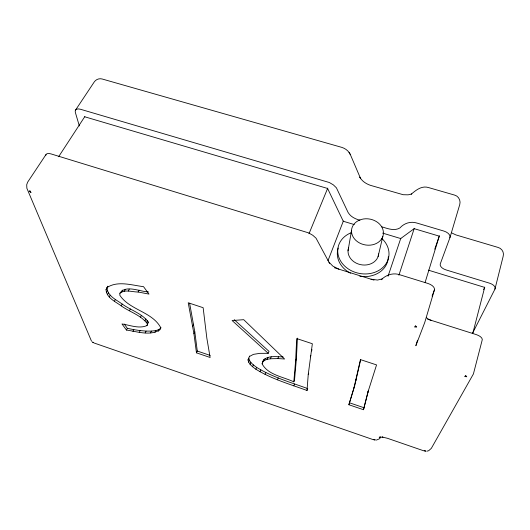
<?xml version="1.0" encoding="UTF-8"?>
<svg xmlns="http://www.w3.org/2000/svg" width="530" height="530" viewBox="0 0 530 530"><rect width="100%" height="100%" fill="white"/><g stroke="black" fill="none" stroke-linecap="round" stroke-linejoin="round"><path stroke-width="0.79" d="M148.413 291.897C140.178 291.811 125.577 284.365 119.899 293.242L119.813 295.236C129.452 309.931 151.659 311.627 160.451 327.142L160.192 329.547C150.58 336.384 137.197 331.535 126.458 330.051L121.986 323.962C130.042 325.168 139.145 329.064 147.002 325.559L148.234 321.995C142.053 313.336 130.592 310.209 122.198 304.061C116.507 299.834 107.451 296.071 107.034 287.909L107.835 286.213M283.099 356.902C276.647 356.869 268.783 355.266 263.516 359.897L262.111 363.858C268.041 375.035 283.305 376.784 293.812 381.845L295.621 360.824L296.707 338.571L312.356 343.731L308.241 374.498L307.016 390.484C289.718 384.157 271.651 379.003 255.891 369.231C252.671 366.839 248.702 364.262 248.02 359.989L249.603 356.034M293.812 381.845L294.534 379.95L296.376 358.85L297.423 338.113M311.68 350.973L311.925 349.422M348.031 250.783L351.516 230.596M147.002 325.559L148.234 321.995M354.033 387.622L360.46 359.605L376.552 364.912L367.833 392.399L363.487 409.716L348.879 404.741L354.702 385.621L360.645 359.843M378.102 256.527L382.826 236.493A16.052 13.124 10.2 0 0 363.573 218.969A16.052 13.124 10.2 0 0 356.014 240.514A16.052 13.124 10.2 0 0 382.826 236.493M363.487 409.716L368.483 390.385L367.833 392.399M472.535 333.257L494.947 289.128L503.136 256.447C504.461 252.638 501.864 248.305 497.988 247.411L455.853 234.896L451.871 232.995M472.8 333.277L484.745 287.127M381.275 279.727C386.198 274.792 393.293 272.447 399.971 274.818L427.942 283.464A8.268 4.326 16.3 0 1 434.375 290.029L424.722 322.551L415.858 345.719L417.494 340.24M494.947 289.128A7.625 4.054 13.4 0 0 489.515 283.172L446.035 269.909A7.579 4.167 15.1 0 1 440.291 263.841L449.91 237.718L459.755 204.553C460.961 200.631 458.616 196.047 454.541 195.073L428.677 187.607C421.906 185.334 415.97 190.124 411.214 194.219M348.879 404.741L354.702 385.621M425.113 282.417L439.383 235.751M262.873 361.964L263.516 359.897M398.911 275.176L414.294 228.271M355.802 380.692L356.478 378.665M388.04 276.216L400.812 238.222M434.746 249.193L439.264 236.148L414.162 228.662L400.7 238.546L382.607 233.101M307.016 390.484L307.711 388.596C290.433 382.282 272.387 377.148 256.652 367.369C253.433 364.978 249.478 362.394 248.808 358.114L248.02 359.989M308.241 374.498L308.718 373.2M310.328 356.862L310.825 355.517M293.799 385.88L294.508 384.005M432.083 296.118L434.375 290.029M295.621 360.824L296.376 358.85M327.971 260.727L343.367 220.99M277.481 379.818L278.21 377.95M262.748 361.798C266.663 357.902 272.817 358.916 277.819 358.565L278.588 356.624M265.073 374.405L265.822 372.55M270.413 358.77L271.188 356.842M249.352 356.544L253.406 354.371L259.832 353.344L268.226 353.311L269.015 351.37L234.207 319.669M267.14 359.333L267.915 357.412M262.111 363.858L262.622 362.593M264.503 360.314L265.278 358.406M260.071 371.782L260.82 369.927M255.891 369.231L256.652 367.369M252.565 366.76L253.327 364.898M308.977 233.77L327.752 188.084M248.59 362.129L249.372 360.261M250.12 364.388L250.889 362.527M196.464 352.834L193.94 333.754L188.223 302.776L203.142 307.698L206.852 338.233L210.125 357.485L196.464 352.834L197.286 351.039L194.808 331.899L189.614 303.24M193.94 333.754L194.808 331.899M192.668 326.069L193.549 324.188M147.333 323.79C141.119 315.138 129.651 312.011 121.244 305.87C115.54 301.636 106.477 297.893 106.033 289.738L107.769 286.266M483.599 289.618L484.672 287.399L428.353 270.154M158.271 331.27L159.159 329.481L161.08 327.745M154.959 332.363L155.84 330.587L159.159 329.481M150.52 332.88L151.408 331.104L155.84 330.587M145.213 332.86L146.101 331.098L151.408 331.104M146.545 322.346L147.453 320.544M145.028 320.756L145.942 318.954M139.284 332.35L140.172 330.601L146.101 331.098M132.957 331.402L133.845 329.66L140.172 330.601M140.423 317.331L141.351 315.522M126.458 330.051L127.352 328.322L124.239 324.049M119.899 293.242C124.914 289.049 132.301 292.083 138.118 292.01L139.105 290.129M129.433 310.746L130.38 308.937M128.26 291.069L129.254 289.201M121.244 305.87L122.198 304.061M124.364 291.235L125.358 289.373M121.496 291.931L122.49 290.082M114.354 301.351L115.328 299.543M109.233 296.952L110.214 295.144M106.338 292.401L107.332 290.579M107.477 294.713L108.465 292.898M106.033 289.738L107.034 287.909M58.611 156.748L84.846 116.54M45.971 154.588L27.679 182.115L26.705 184.705L26.858 188.23L91.544 341.254M75.492 110.16L94.28 81.892C95.99 79.414 99.17 78.188 102.085 78.977L341.843 147.386C345.487 148.539 348.786 151.063 350.363 154.614L360.453 178.219L359.837 177.133C361.997 181.253 366.23 183.917 370.536 185.368L403.171 194.709L408.126 194.828L411.75 193.98M380.719 437.31L379.374 438.847L376.346 440.099M107.093 287.485C117.799 280.502 131.831 285.233 143.531 286.664L148.99 294.09L138.118 292.01M382.627 278.813L377.532 280.059L370.993 279.184M379.473 437.283L380.487 436.892M426.822 451.222L428.677 450.705L431.327 448.353L473.409 373.961L482.081 340.472A7.924 3.783 14.7 0 0 476.344 334.629L427.564 319.179M379.222 437.19L382.951 437.171L382.223 437.038L387.37 438.264L423.735 450.811M277.819 358.565L284.59 359.002L243.714 319.689L232.107 320.537L268.226 353.311M127.352 328.322L133.845 329.66M84.694 116.772L327.6 188.468L343.268 221.248L354.285 224.568M359.897 220.215C355.299 219.029 350.555 216.724 348.097 212.47L336.411 187.825L333.37 184.884L329.368 182.525L80.527 109.279A7.758 4.008 34.1 0 0 75.359 112.466L79.334 125.941M381.58 226.721C387.291 228.47 394.181 231.319 399.892 227.96C404.171 223.17 410.77 221.05 416.905 223.057L443.842 231.053A7.937 4.611 15.2 0 1 449.91 237.718M334.417 267.769L374.034 280.131M197.286 351.039L210.172 355.425M349.522 402.813L364.117 407.775M94.154 343.023L373.358 439.701M338.889 269.167L332.886 266.146L328.925 262.111M349.045 152.322L349.588 153.269M349.74 153.534L350.363 154.614M329.64 263.463L316.059 238.215L312.826 235.3L308.632 232.895L51.039 153.919A8.063 3.743 32.6 0 0 45.726 155.582M388.311 256.792A25.639 21.352 10.6 0 1 362.063 276.527M361.321 276.461A25.639 21.352 10.6 0 1 359.817 276.262M350.529 273.241A25.639 21.352 10.6 0 1 338.219 248.033M381.779 238.407A25.778 21.425 10.6 0 1 379.42 270.075A25.778 21.425 10.6 0 1 341.949 263.006A25.778 21.425 10.6 0 1 351.337 232.67M378.665 253.897A15.423 12.813 10.6 0 1 360.546 264.642A15.423 12.813 10.6 0 1 348.7 247.51M431.274 320.358A7.877 3.889 16.2 0 1 426.425 317.642M415.467 325.937L414.493 326.97L416.666 327.083A2.147 1.034 17 0 0 415.467 325.937M465.671 375.73L464.611 376.558L466.731 376.75A2.054 0.901 15.5 0 0 465.671 375.73M425.736 451.03L424.219 450.56L424.444 451.017A1.636 0.576 17.6 0 0 425.736 451.03M375.22 439.9L373.729 439.436L374.041 439.907A1.57 0.55 19 0 0 375.22 439.9M93.545 342.426L92.432 342.002A1.471 0.49 26.3 0 0 93.552 342.777L93.545 342.426M30.925 192.377L29.15 191.29A2.094 0.888 31.6 0 1 30.044 190.833L30.925 192.377"/></g></svg>
